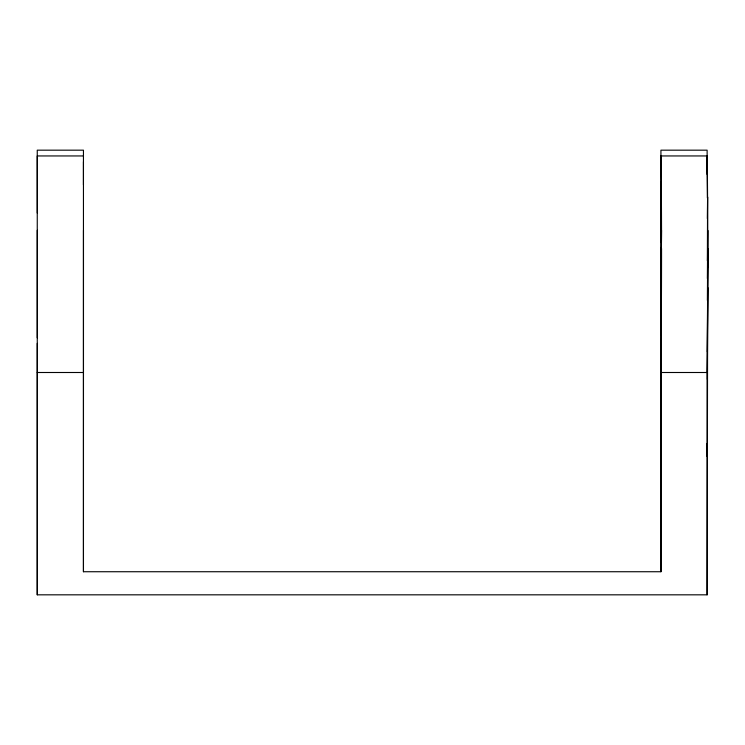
<?xml version="1.0" encoding="UTF-8"?>
<svg xmlns="http://www.w3.org/2000/svg" width="745" height="745" viewBox="0 0 745 745"><rect width="100%" height="100%" fill="white"/><g stroke="black" fill="none" stroke-linecap="round" stroke-linejoin="round"><path stroke-width="1.12" d="M707.378 379.419L707.675 287.477L707.126 594.827L37.25 594.827L37.278 230.27M83.477 230.27L83.449 571.732L660.927 571.732L661.188 438.302M83.449 571.732L83.449 150.173L37.25 150.173L37.25 337.848M707.731 267.595L707.731 230.28L707.378 278.537M707.163 443.471L707.126 456.238L707.173 443.433M707.378 372.677L707.75 248.495L707.378 300.375M661.188 248.011L660.927 311.866L661.532 230.28A293.279 5.234 -89.4 0 0 661.271 181.976L660.927 155.947L707.126 155.947L707.378 197.974M661.188 258.403L660.927 334.961L661.532 230.28M660.927 421.586L661.188 349.563M707.378 260.722L707.592 196.922L707.368 218.602M707.378 351.882L707.75 248.495M660.927 242.563L661.271 181.976M707.126 155.947A293.279 5.234 -89.4 0 1 707.126 372.5L660.927 372.5L661.113 350.662L660.927 571.732L660.927 150.173L707.126 150.173L707.126 174.423M83.449 155.947L37.25 155.947L37.278 213.051M37.25 372.5L83.449 372.5M707.126 372.5L707.126 594.827M83.449 161.721L83.449 184.816M37.25 343.361L37.25 594.827M660.927 155.947A293.279 5.234 -89.4 0 1 661.188 173.827M661.551 248.495A293.279 5.234 -89.4 0 1 660.927 372.5"/></g></svg>
